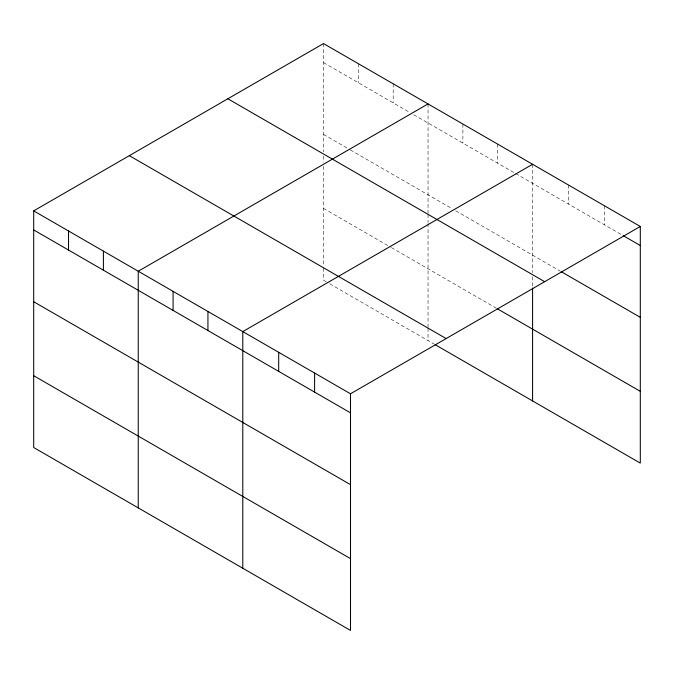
<?xml version="1.0" encoding="UTF-8"?>
<svg xmlns="http://www.w3.org/2000/svg" width="674" height="674" viewBox="0 0 674 674"><rect width="100%" height="100%" fill="white"/><g stroke="black" fill="none" stroke-linecap="round" stroke-linejoin="round"><path stroke-width="0.51" stroke-dasharray="3.37 2.53" d="M323.495 62.623L410.171 112.668M413.743 114.732L514.717 173.024M515.61 173.538L622.346 235.167M323.495 134.429L349.41 149.392M350.303 149.906L452.17 208.721M455.742 210.785L560.414 271.209M323.495 208.409L390.516 247.105M391.409 247.619L497.741 309.012M326.182 281.766L323.495 280.216L323.495 266.879M329.755 283.83L434.3 344.187M604.393 205.747L604.393 224.804M568.494 185.013L568.494 204.07M532.586 164.287L532.586 272.616M532.586 276.728L532.586 286.998M497.741 144.169L497.741 163.226M462.895 124.05L462.895 143.107M428.041 103.922L428.041 213.287M428.041 214.315L428.041 222.53M428.041 223.557L428.041 327.235M428.041 328.263L428.041 340.572M393.195 83.803L393.195 102.869M358.349 63.685L358.349 82.742M323.495 43.566L323.495 151.894M323.495 156.006L323.495 162.173M323.495 166.284L323.495 265.851"/><path stroke-width="1.01" d="M33.7 210.878L350.505 393.784L350.505 630.434L33.7 447.528L33.7 210.878L323.495 43.566L640.3 226.472L640.3 463.122L435.193 344.7M428.041 103.922L138.246 271.243L138.246 507.884M532.586 164.287L242.792 331.6L242.792 568.241M350.505 393.784L640.3 226.472M623.248 235.681L640.3 245.53M561.307 271.732L640.3 317.336M227.863 98.783L544.668 281.681M497.741 309.012L640.3 391.316M129.332 155.669L446.137 338.575M33.7 229.944L350.505 412.842M33.7 301.741L350.505 484.648M33.7 375.721L350.505 558.628M532.586 288.025L532.586 400.929M314.598 373.059L314.598 392.116M278.691 352.325L278.691 371.382M207.937 311.481L207.937 330.538M173.092 291.362L173.092 310.419M103.4 251.124L103.4 270.181M68.546 230.997L68.546 250.062"/></g></svg>
